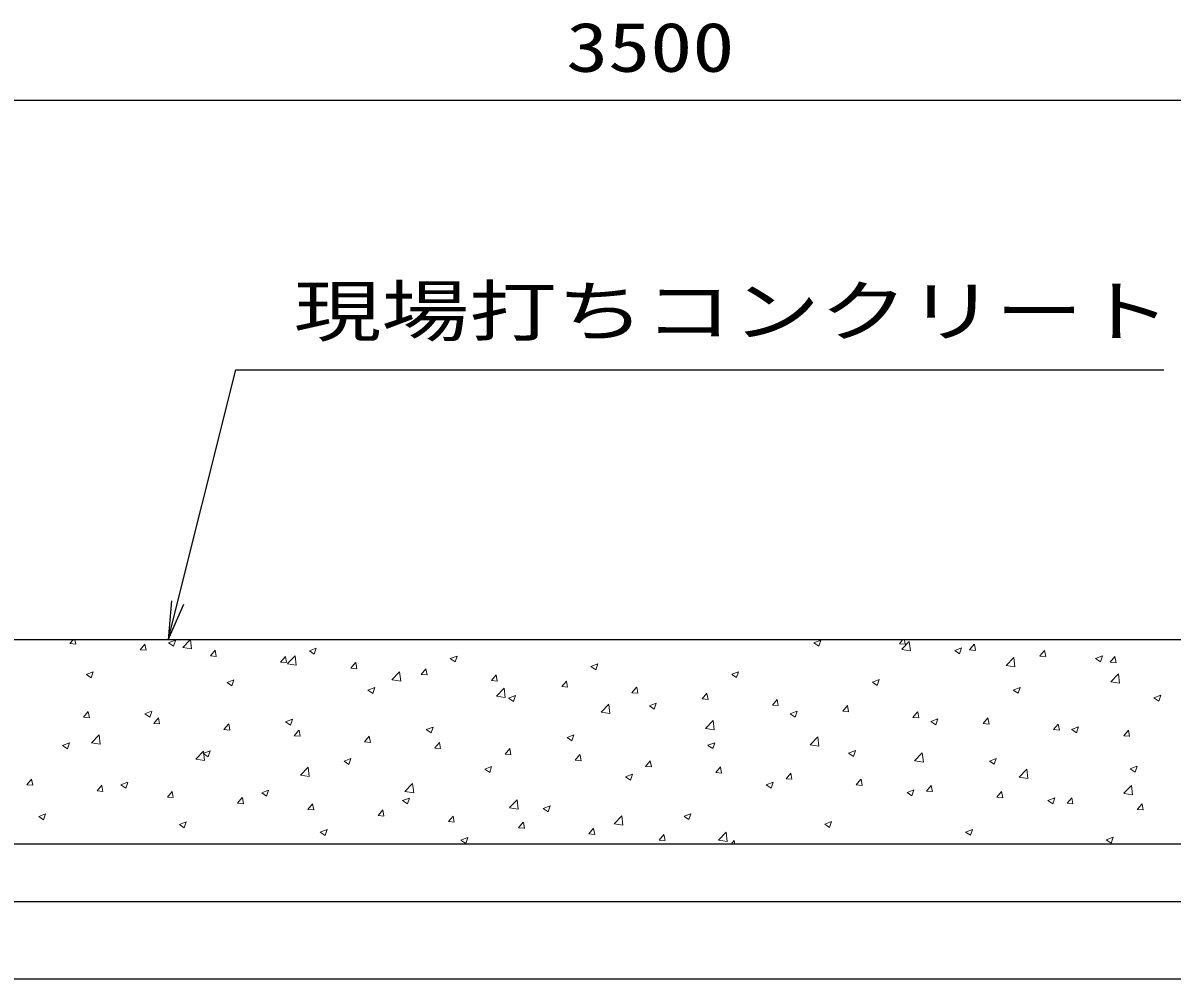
# Model space of a CAD drawing. Units: millimetres at full size; details may follow other scales. Extents: x 0 to 42050, y 0 to 29700.
# Drawn here: x 26898 to 29878, y 14420 to 16900 of the extents above; entities that cross this region are included whole.
import ezdxf
from ezdxf.enums import TextEntityAlignment as Align

# ---------------------------------------------------------------- set-up
doc = ezdxf.new("R2010")
doc.units = ezdxf.units.MM
for name, color, linetype, lineweight in [('D-DCR-HCHn', 4, 'Continuous', 9), ('D-STR-DIM', 7, 'Continuous', 25), ('D-STR-STRn', 1, 'Continuous', 25), ('D-STR-TXT', 7, 'Continuous', 25)]:
    doc.layers.add(name, color=color, linetype=linetype, lineweight=lineweight)
doc.styles.add('ＭＳ ゴシック', font='')
doc.styles.get('ＭＳ ゴシック').set_extended_font_data('MS Gothic')

# ---------------------------------------------------------------- blocks, each defined once
blk = doc.blocks.new('open_arrow')
at = {"color": 0, "linetype": 'Continuous', "lineweight": -2}
blk.add_lwpolyline([(7.5, 1.25), (0, 0), (7.5, -1.25)], dxfattribs=at)

msp = doc.modelspace()

# ---------------------------------------------------------------- linework, layer by layer
at = {"layer": 'D-DCR-HCHn'}
for p, q in [((27019.906, 15290.058), (27028.249, 15300)), ((27019.91, 15290.044), (27035.092, 15288.716)), ((27035.203, 15288.642), (27033.108, 15300)), ((27202.091, 15274.119), (27214.336, 15288.712)), ((27217.387, 15272.701), (27214.45, 15288.623)), ((27275.934, 15291.796), (27293.719, 15298.623)), ((27275.96, 15291.759), (27288.594, 15283.237)), ((27288.609, 15283.24), (27293.759, 15298.589)), ((27313.02, 15280.132), (27332.083, 15300)), ((27335.616, 15276.594), (27332.893, 15300)), ((28949.476, 15292.348), (28967.261, 15299.175)), ((28949.5, 15292.312), (28962.134, 15283.79)), ((28962.148, 15283.794), (28967.299, 15299.143)), ((29170.877, 15289.832), (29186.059, 15288.504)), ((29170.879, 15289.846), (29179.399, 15300)), ((29176.898, 15275.304), (29196.682, 15295.923)), ((29186.168, 15288.415), (29184.031, 15300)), ((29199.494, 15271.766), (29196.688, 15295.888)), ((29353.064, 15273.907), (29365.309, 15288.5)), ((29368.352, 15272.475), (29365.415, 15288.396)), ((27202.095, 15274.105), (27217.277, 15272.777)), ((27313.048, 15280.074), (27335.638, 15276.571)), ((27384.276, 15258.18), (27396.521, 15272.773)), ((27384.279, 15258.166), (27399.461, 15256.838)), ((27399.571, 15256.761), (27396.634, 15272.683)), ((27566.46, 15242.241), (27578.706, 15256.834)), ((27581.754, 15240.821), (27578.818, 15256.742)), ((27584.099, 15238.09), (27603.883, 15258.709)), ((27606.695, 15234.551), (27603.888, 15258.674)), ((27640.965, 15271.453), (27658.75, 15278.28)), ((27640.991, 15271.416), (27653.625, 15262.894)), ((27653.64, 15262.898), (27658.79, 15278.247)), ((28005.997, 15251.11), (28023.781, 15257.937)), ((28018.67, 15242.556), (28023.821, 15257.905)), ((29176.927, 15275.243), (29199.517, 15271.739)), ((29314.507, 15272.006), (29332.292, 15278.832)), ((29314.53, 15271.97), (29327.165, 15263.447)), ((29327.179, 15263.452), (29332.329, 15278.801)), ((29353.061, 15273.893), (29368.243, 15272.565)), ((29535.245, 15257.954), (29550.427, 15256.626)), ((29535.248, 15257.968), (29547.493, 15272.561)), ((29550.535, 15256.535), (29547.599, 15272.456)), ((29679.539, 15251.663), (29697.323, 15258.49)), ((29692.21, 15243.109), (29697.36, 15258.458)), ((29717.433, 15242.029), (29729.678, 15256.622)), ((29732.719, 15240.594), (29729.782, 15256.516)), ((27566.463, 15242.227), (27581.645, 15240.899)), ((27584.127, 15238.032), (27606.717, 15234.528)), ((27748.645, 15226.302), (27760.89, 15240.895)), ((27763.938, 15224.881), (27761.002, 15240.802)), ((28006.021, 15251.074), (28018.656, 15242.552)), ((28371.028, 15230.768), (28388.813, 15237.595)), ((28371.052, 15230.732), (28383.687, 15222.21)), ((28383.701, 15222.213), (28388.851, 15237.562)), ((29447.977, 15233.262), (29467.761, 15253.881)), ((29448.006, 15233.2), (29470.596, 15229.697)), ((29470.573, 15229.723), (29467.767, 15253.846)), ((29679.561, 15251.627), (29692.196, 15243.105)), ((29717.429, 15242.015), (29732.611, 15240.687)), ((27062.518, 15209.873), (27080.302, 15216.7)), ((27062.543, 15209.836), (27075.178, 15201.314)), ((27075.192, 15201.317), (27080.343, 15216.666)), ((27748.647, 15226.288), (27763.829, 15224.96)), ((27855.178, 15196.048), (27874.962, 15216.666)), ((27877.774, 15192.509), (27874.967, 15216.631)), ((27930.83, 15210.363), (27943.075, 15224.956)), ((27930.831, 15210.349), (27946.013, 15209.021)), ((27946.122, 15208.94), (27943.185, 15224.862)), ((28113.014, 15194.424), (28125.26, 15209.017)), ((28128.306, 15193), (28125.369, 15208.921)), ((28736.059, 15210.425), (28753.844, 15217.252)), ((28736.083, 15210.389), (28748.718, 15201.867)), ((28748.732, 15201.871), (28753.882, 15217.22)), ((29101.091, 15190.083), (29118.876, 15196.91)), ((29113.763, 15181.529), (29118.913, 15196.878)), ((29719.056, 15191.22), (29738.84, 15211.839)), ((29741.652, 15187.681), (29738.846, 15211.803)), ((27427.549, 15189.53), (27445.334, 15196.357)), ((27427.574, 15189.494), (27440.209, 15180.972)), ((27440.223, 15180.975), (27445.373, 15196.324)), ((27792.58, 15169.188), (27810.365, 15176.014)), ((27792.605, 15169.151), (27805.24, 15160.629)), ((27805.254, 15160.633), (27810.404, 15175.982)), ((27855.206, 15195.989), (27877.796, 15192.485)), ((28113.015, 15194.41), (28128.197, 15193.082)), ((28126.257, 15154.005), (28146.041, 15174.624)), ((28148.853, 15150.467), (28146.047, 15174.589)), ((28295.199, 15178.485), (28307.444, 15193.078)), ((28295.199, 15178.471), (28310.381, 15177.143)), ((28310.49, 15177.06), (28307.553, 15192.981)), ((28477.384, 15162.546), (28489.629, 15177.139)), ((28492.674, 15161.119), (28489.737, 15177.041)), ((29101.114, 15190.047), (29113.748, 15181.525)), ((29466.122, 15169.74), (29483.907, 15176.567)), ((29466.145, 15169.704), (29478.779, 15161.182)), ((29478.794, 15161.187), (29483.944, 15176.536)), ((29719.086, 15191.157), (29741.675, 15187.654)), ((28126.286, 15153.946), (28148.875, 15150.443)), ((28157.612, 15148.845), (28175.396, 15155.672)), ((28157.636, 15148.809), (28170.27, 15140.287)), ((28170.285, 15140.29), (28175.435, 15155.639)), ((28477.383, 15162.532), (28492.565, 15161.203)), ((28659.567, 15146.593), (28674.749, 15145.264)), ((28659.568, 15146.607), (28671.814, 15161.2)), ((28674.857, 15145.179), (28671.921, 15161.101)), ((28841.753, 15130.667), (28853.998, 15145.261)), ((28857.041, 15129.239), (28854.105, 15145.16)), ((29831.154, 15149.397), (29848.938, 15156.224)), ((29831.176, 15149.362), (29843.81, 15140.84)), ((29843.824, 15140.844), (29848.974, 15156.193)), ((27055.15, 15099.001), (27067.395, 15113.595)), ((27070.444, 15097.585), (27067.508, 15113.506)), ((27214.132, 15107.607), (27231.917, 15114.434)), ((27214.158, 15107.571), (27226.792, 15099.049)), ((27226.807, 15099.052), (27231.957, 15114.401)), ((28397.336, 15111.963), (28417.12, 15132.582)), ((28397.365, 15111.903), (28419.955, 15108.4)), ((28419.932, 15108.424), (28417.126, 15132.547)), ((28522.643, 15128.502), (28540.428, 15135.329)), ((28522.667, 15128.466), (28535.301, 15119.944)), ((28535.315, 15119.948), (28540.466, 15135.297)), ((28841.751, 15130.654), (28856.933, 15129.325)), ((28887.674, 15108.16), (28905.459, 15114.987)), ((28887.697, 15108.124), (28900.332, 15099.602)), ((28900.346, 15099.606), (28905.496, 15114.955)), ((29023.935, 15114.715), (29039.117, 15113.386)), ((29023.938, 15114.728), (29036.183, 15129.321)), ((29039.225, 15113.299), (29036.288, 15129.22)), ((29206.122, 15098.789), (29218.368, 15113.382)), ((29221.409, 15097.358), (29218.472, 15113.28)), ((27055.153, 15098.987), (27070.335, 15097.659)), ((27237.335, 15083.062), (27249.58, 15097.655)), ((27237.337, 15083.048), (27252.519, 15081.72)), ((27252.628, 15081.644), (27249.691, 15097.566)), ((27419.519, 15067.123), (27431.764, 15081.716)), ((27434.812, 15065.704), (27431.875, 15081.626)), ((27579.164, 15087.265), (27596.948, 15094.092)), ((27579.189, 15087.229), (27591.823, 15078.706)), ((27591.837, 15078.71), (27596.988, 15094.059)), ((28668.415, 15069.921), (28688.199, 15090.539)), ((28691.011, 15066.382), (28688.205, 15090.505)), ((29206.12, 15098.776), (29221.302, 15097.447)), ((29252.706, 15087.817), (29270.49, 15094.644)), ((29252.728, 15087.782), (29265.363, 15079.259)), ((29265.377, 15079.264), (29270.527, 15094.613)), ((29388.304, 15082.837), (29403.486, 15081.508)), ((29388.307, 15082.85), (29400.552, 15097.443)), ((29403.593, 15081.418), (29400.656, 15097.339)), ((29570.492, 15066.911), (29582.737, 15081.504)), ((29585.777, 15065.478), (29582.84, 15081.399)), ((27075.616, 15032.706), (27095.399, 15053.325)), ((27098.211, 15029.168), (27095.405, 15053.29)), ((27419.521, 15067.109), (27434.703, 15065.781)), ((27601.704, 15051.184), (27613.949, 15065.777)), ((27601.706, 15051.17), (27616.888, 15049.842)), ((27616.996, 15049.764), (27614.059, 15065.685)), ((27783.889, 15035.245), (27796.134, 15049.838)), ((27799.18, 15033.824), (27796.243, 15049.745)), ((27944.195, 15066.922), (27961.98, 15073.749)), ((27944.219, 15066.886), (27956.854, 15058.364)), ((27956.868, 15058.368), (27962.018, 15073.717)), ((28309.227, 15046.579), (28327.011, 15053.406)), ((28321.899, 15038.025), (28327.049, 15053.374)), ((28668.444, 15069.861), (28691.034, 15066.357)), ((28939.494, 15027.878), (28959.278, 15048.497)), ((28962.09, 15024.34), (28959.284, 15048.462)), ((29570.488, 15066.897), (29585.67, 15065.569)), ((29617.737, 15067.474), (29635.522, 15074.301)), ((29617.759, 15067.439), (29630.394, 15058.917)), ((29630.408, 15058.921), (29635.558, 15074.27)), ((29752.672, 15050.958), (29767.854, 15049.63)), ((29752.676, 15050.972), (29764.922, 15065.565)), ((29767.961, 15049.537), (29765.024, 15065.459)), ((27000.716, 15025.684), (27018.501, 15032.511)), ((27000.741, 15025.648), (27013.376, 15017.126)), ((27013.39, 15017.129), (27018.54, 15032.478)), ((27075.644, 15032.649), (27098.234, 15029.146)), ((27783.89, 15035.231), (27799.072, 15033.903)), ((27966.073, 15019.306), (27978.318, 15033.899)), ((27966.074, 15019.292), (27981.256, 15017.964)), ((27981.363, 15017.883), (27978.427, 15033.805)), ((28148.258, 15003.367), (28160.503, 15017.96)), ((28309.25, 15046.544), (28321.885, 15038.022)), ((28674.258, 15026.237), (28692.043, 15033.064)), ((28674.281, 15026.201), (28686.916, 15017.679)), ((28686.93, 15017.683), (28692.08, 15033.032)), ((28939.523, 15027.818), (28962.113, 15024.314)), ((27346.695, 14990.664), (27366.478, 15011.283)), ((27346.723, 14990.607), (27369.313, 14987.103)), ((27365.747, 15005.342), (27383.532, 15012.169)), ((27365.772, 15005.306), (27378.407, 14996.784)), ((27369.29, 14987.126), (27366.484, 15011.248)), ((27378.421, 14996.787), (27383.571, 15012.136)), ((27730.779, 14984.999), (27748.563, 14991.826)), ((27743.452, 14976.445), (27748.602, 14991.794)), ((28148.258, 15003.353), (28163.44, 15002.025)), ((28163.547, 15001.943), (28160.611, 15017.864)), ((28330.443, 14987.428), (28342.688, 15002.021)), ((28345.731, 14986.003), (28342.794, 15001.924)), ((29039.289, 15005.894), (29057.074, 15012.721)), ((29039.312, 15005.859), (29051.946, 14997.337)), ((29051.961, 14997.341), (29057.111, 15012.69)), ((29210.573, 14985.836), (29230.357, 15006.455)), ((29233.169, 14982.298), (29230.363, 15006.42)), ((29404.321, 14985.552), (29422.105, 14992.378)), ((29416.991, 14976.999), (29422.141, 14992.348)), ((27617.774, 14948.621), (27637.557, 14969.24)), ((27640.369, 14945.083), (27637.563, 14969.206)), ((27730.803, 14984.963), (27743.438, 14976.441)), ((28095.81, 14964.656), (28113.595, 14971.483)), ((28095.834, 14964.621), (28108.468, 14956.099)), ((28108.482, 14956.102), (28113.633, 14971.451)), ((28330.442, 14987.414), (28345.624, 14986.086)), ((28512.626, 14971.475), (28527.808, 14970.147)), ((28512.627, 14971.489), (28524.872, 14986.082)), ((28527.915, 14970.062), (28524.978, 14985.984)), ((28694.812, 14955.55), (28707.057, 14970.143)), ((28710.099, 14954.122), (28707.162, 14970.044)), ((29210.602, 14985.775), (29233.192, 14982.271)), ((29404.343, 14985.516), (29416.977, 14976.994)), ((29481.652, 14943.794), (29501.436, 14964.412)), ((29504.248, 14940.255), (29501.442, 14964.378)), ((29769.352, 14965.209), (29787.137, 14972.036)), ((29769.373, 14965.174), (29782.008, 14956.652)), ((29782.022, 14956.656), (29787.172, 14972.005)), ((26908.209, 14923.884), (26920.454, 14938.477)), ((26923.502, 14922.468), (26920.565, 14938.389)), ((27152.331, 14923.419), (27170.116, 14930.246)), ((27165.004, 14914.864), (27170.155, 14930.213)), ((27617.802, 14948.564), (27640.392, 14945.06)), ((28460.841, 14944.314), (28478.626, 14951.141)), ((28460.865, 14944.278), (28473.499, 14935.756)), ((28473.513, 14935.76), (28478.663, 14951.109)), ((28694.81, 14955.536), (28709.992, 14954.208)), ((28825.873, 14923.971), (28843.657, 14930.798)), ((28838.544, 14915.418), (28843.694, 14930.767)), ((28876.994, 14939.597), (28892.176, 14938.269)), ((28876.997, 14939.611), (28889.242, 14954.204)), ((28892.283, 14938.182), (28889.346, 14954.103)), ((29059.181, 14923.671), (29071.426, 14938.265)), ((29074.467, 14922.242), (29071.53, 14938.163)), ((29481.681, 14943.732), (29504.271, 14940.229)), ((26908.212, 14923.87), (26923.394, 14922.542)), ((27090.393, 14907.945), (27102.638, 14922.538)), ((27090.396, 14907.931), (27105.578, 14906.603)), ((27105.686, 14906.528), (27102.749, 14922.449)), ((27152.356, 14923.383), (27164.99, 14914.861)), ((27272.578, 14892.006), (27284.823, 14906.599)), ((27287.869, 14890.587), (27284.933, 14906.509)), ((27517.362, 14903.076), (27535.147, 14909.903)), ((27517.387, 14903.041), (27530.021, 14894.518)), ((27530.035, 14894.522), (27535.185, 14909.871)), ((27888.853, 14906.579), (27908.637, 14927.198)), ((27888.881, 14906.521), (27911.471, 14903.017)), ((27911.449, 14903.041), (27908.642, 14927.164)), ((28825.895, 14923.936), (28838.53, 14915.414)), ((29059.178, 14923.658), (29074.36, 14922.33)), ((29190.904, 14903.629), (29208.689, 14910.456)), ((29190.926, 14903.594), (29203.561, 14895.071)), ((29203.575, 14895.076), (29208.725, 14910.425)), ((29241.362, 14907.719), (29256.544, 14906.391)), ((29241.366, 14907.732), (29253.611, 14922.326)), ((29256.65, 14906.301), (29253.714, 14922.223)), ((29423.551, 14891.793), (29435.796, 14906.386)), ((29438.834, 14890.361), (29435.897, 14906.282)), ((29752.731, 14901.751), (29772.515, 14922.37)), ((29752.76, 14901.689), (29775.35, 14898.186)), ((29775.327, 14898.213), (29772.521, 14922.335)), ((27272.58, 14891.992), (27287.762, 14890.663)), ((27454.763, 14876.066), (27467.008, 14890.66)), ((27454.764, 14876.053), (27469.946, 14874.724)), ((27470.053, 14874.647), (27467.117, 14890.569)), ((27636.947, 14860.127), (27649.192, 14874.72)), ((27652.237, 14858.707), (27649.3, 14874.628)), ((27882.394, 14882.734), (27900.178, 14889.56)), ((27882.417, 14882.698), (27895.052, 14874.176)), ((27895.066, 14874.18), (27900.216, 14889.529)), ((28159.932, 14864.537), (28179.716, 14885.156)), ((28182.528, 14860.999), (28179.721, 14885.121)), ((28247.425, 14862.391), (28265.21, 14869.218)), ((28260.097, 14853.837), (28265.247, 14869.186)), ((29423.546, 14891.78), (29438.728, 14890.452)), ((29555.935, 14883.286), (29573.72, 14890.113)), ((29555.957, 14883.251), (29568.592, 14874.729)), ((29568.606, 14874.733), (29573.756, 14890.082)), ((29605.731, 14875.841), (29620.913, 14874.513)), ((29605.735, 14875.854), (29617.98, 14890.447)), ((29621.018, 14874.421), (29618.081, 14890.342)), ((29787.92, 14859.915), (29800.165, 14874.508)), ((29803.202, 14858.48), (29800.265, 14874.402)), ((26938.914, 14841.496), (26956.699, 14848.323)), ((26938.939, 14841.46), (26951.574, 14832.938)), ((26951.588, 14832.941), (26956.738, 14848.29)), ((27636.948, 14860.114), (27652.13, 14858.785)), ((27819.132, 14844.188), (27831.377, 14858.781)), ((27819.132, 14844.175), (27834.314, 14842.846)), ((27834.421, 14842.767), (27831.484, 14858.688)), ((28001.317, 14828.249), (28013.562, 14842.842)), ((28016.605, 14826.826), (28013.668, 14842.748)), ((28159.96, 14864.478), (28182.55, 14860.975)), ((28247.448, 14862.356), (28260.083, 14853.834)), ((28431.011, 14822.494), (28450.795, 14843.113)), ((28453.607, 14818.957), (28450.8, 14843.079)), ((28612.456, 14842.048), (28630.241, 14848.875)), ((28612.479, 14842.013), (28625.114, 14833.491)), ((28625.128, 14833.495), (28630.278, 14848.844)), ((29787.915, 14859.902), (29803.097, 14858.574)), ((27303.946, 14821.153), (27321.73, 14827.98)), ((27303.97, 14821.118), (27316.605, 14812.596)), ((27316.619, 14812.599), (27321.769, 14827.948)), ((28001.317, 14828.236), (28016.499, 14826.907)), ((28183.501, 14812.31), (28195.746, 14826.903)), ((28183.501, 14812.297), (28198.683, 14810.968)), ((28198.789, 14810.886), (28195.852, 14826.807)), ((28365.686, 14796.371), (28377.931, 14810.964)), ((28380.972, 14794.946), (28378.036, 14810.867)), ((28431.039, 14822.435), (28453.629, 14818.932)), ((28977.488, 14821.706), (28995.272, 14828.533)), ((28977.51, 14821.671), (28990.144, 14813.149)), ((28990.158, 14813.153), (28995.309, 14828.502)), ((27668.977, 14800.811), (27686.762, 14807.638)), ((27669.001, 14800.775), (27681.636, 14792.253)), ((27681.65, 14792.257), (27686.8, 14807.606)), ((28034.008, 14780.468), (28051.793, 14787.295)), ((28034.032, 14780.433), (28046.666, 14771.911)), ((28046.68, 14771.915), (28051.83, 14787.264)), ((28365.685, 14796.357), (28380.867, 14795.029)), ((28547.869, 14780.418), (28563.051, 14779.09)), ((28547.871, 14780.432), (28560.116, 14795.025)), ((28563.156, 14779.005), (28560.22, 14794.927)), ((28702.09, 14780.452), (28721.874, 14801.071)), ((28702.118, 14780.393), (28724.708, 14776.889)), ((28724.686, 14776.914), (28721.88, 14801.037)), ((29342.519, 14801.363), (29360.304, 14808.19)), ((29342.541, 14801.328), (29355.175, 14792.806)), ((29355.189, 14792.811), (29360.339, 14808.16)), ((29707.55, 14781.021), (29725.335, 14787.847)), ((29707.571, 14780.986), (29720.206, 14772.464)), ((29720.22, 14772.468), (29725.37, 14787.817)), ((28734.676, 14770), (28742.3, 14779.086)), ((28744.061, 14770), (28742.403, 14778.987))]:
    msp.add_line(p, q, dxfattribs=at)
at = {"layer": 'D-STR-DIM'}
msp.add_line((26775, 16700), (30275, 16700), dxfattribs=at)
at = {"layer": 'D-STR-STRn'}
for p, q in [((30975, 15300), (26075, 15300)), ((31775, 14770), (25275, 14770)), ((31775, 14620), (25275, 14620)), ((31775, 14420), (25275, 14420))]:
    msp.add_line(p, q, dxfattribs=at)
at = {"layer": 'D-STR-TXT'}
msp.add_lwpolyline([(27275, 15300), (27450, 16000), (27550, 16000), (29856.345, 16000)], dxfattribs=at)

# ---------------------------------------------------------------- block references
at = {"layer": 'D-STR-TXT', "xscale": 13.3, "yscale": 13.3, "rotation": 76}
msp.add_blockref('open_arrow', (27275, 15300), dxfattribs=at)

# ---------------------------------------------------------------- texts
at = {"layer": 'D-STR-DIM', "style": 'ＭＳ ゴシック', "width": 1.25}
msp.add_text('3500', height=128.3, dxfattribs=at).set_placement((28525, 16837.5), align=Align.MIDDLE_CENTER)
at = {"layer": 'D-STR-TXT', "style": 'ＭＳ ゴシック', "width": 1.3}
msp.add_text('現場打ちコンクリート', height=128.3, dxfattribs=at).set_placement((27600, 16050), align=Align.BOTTOM_LEFT)

doc.saveas('drawing.dxf')
